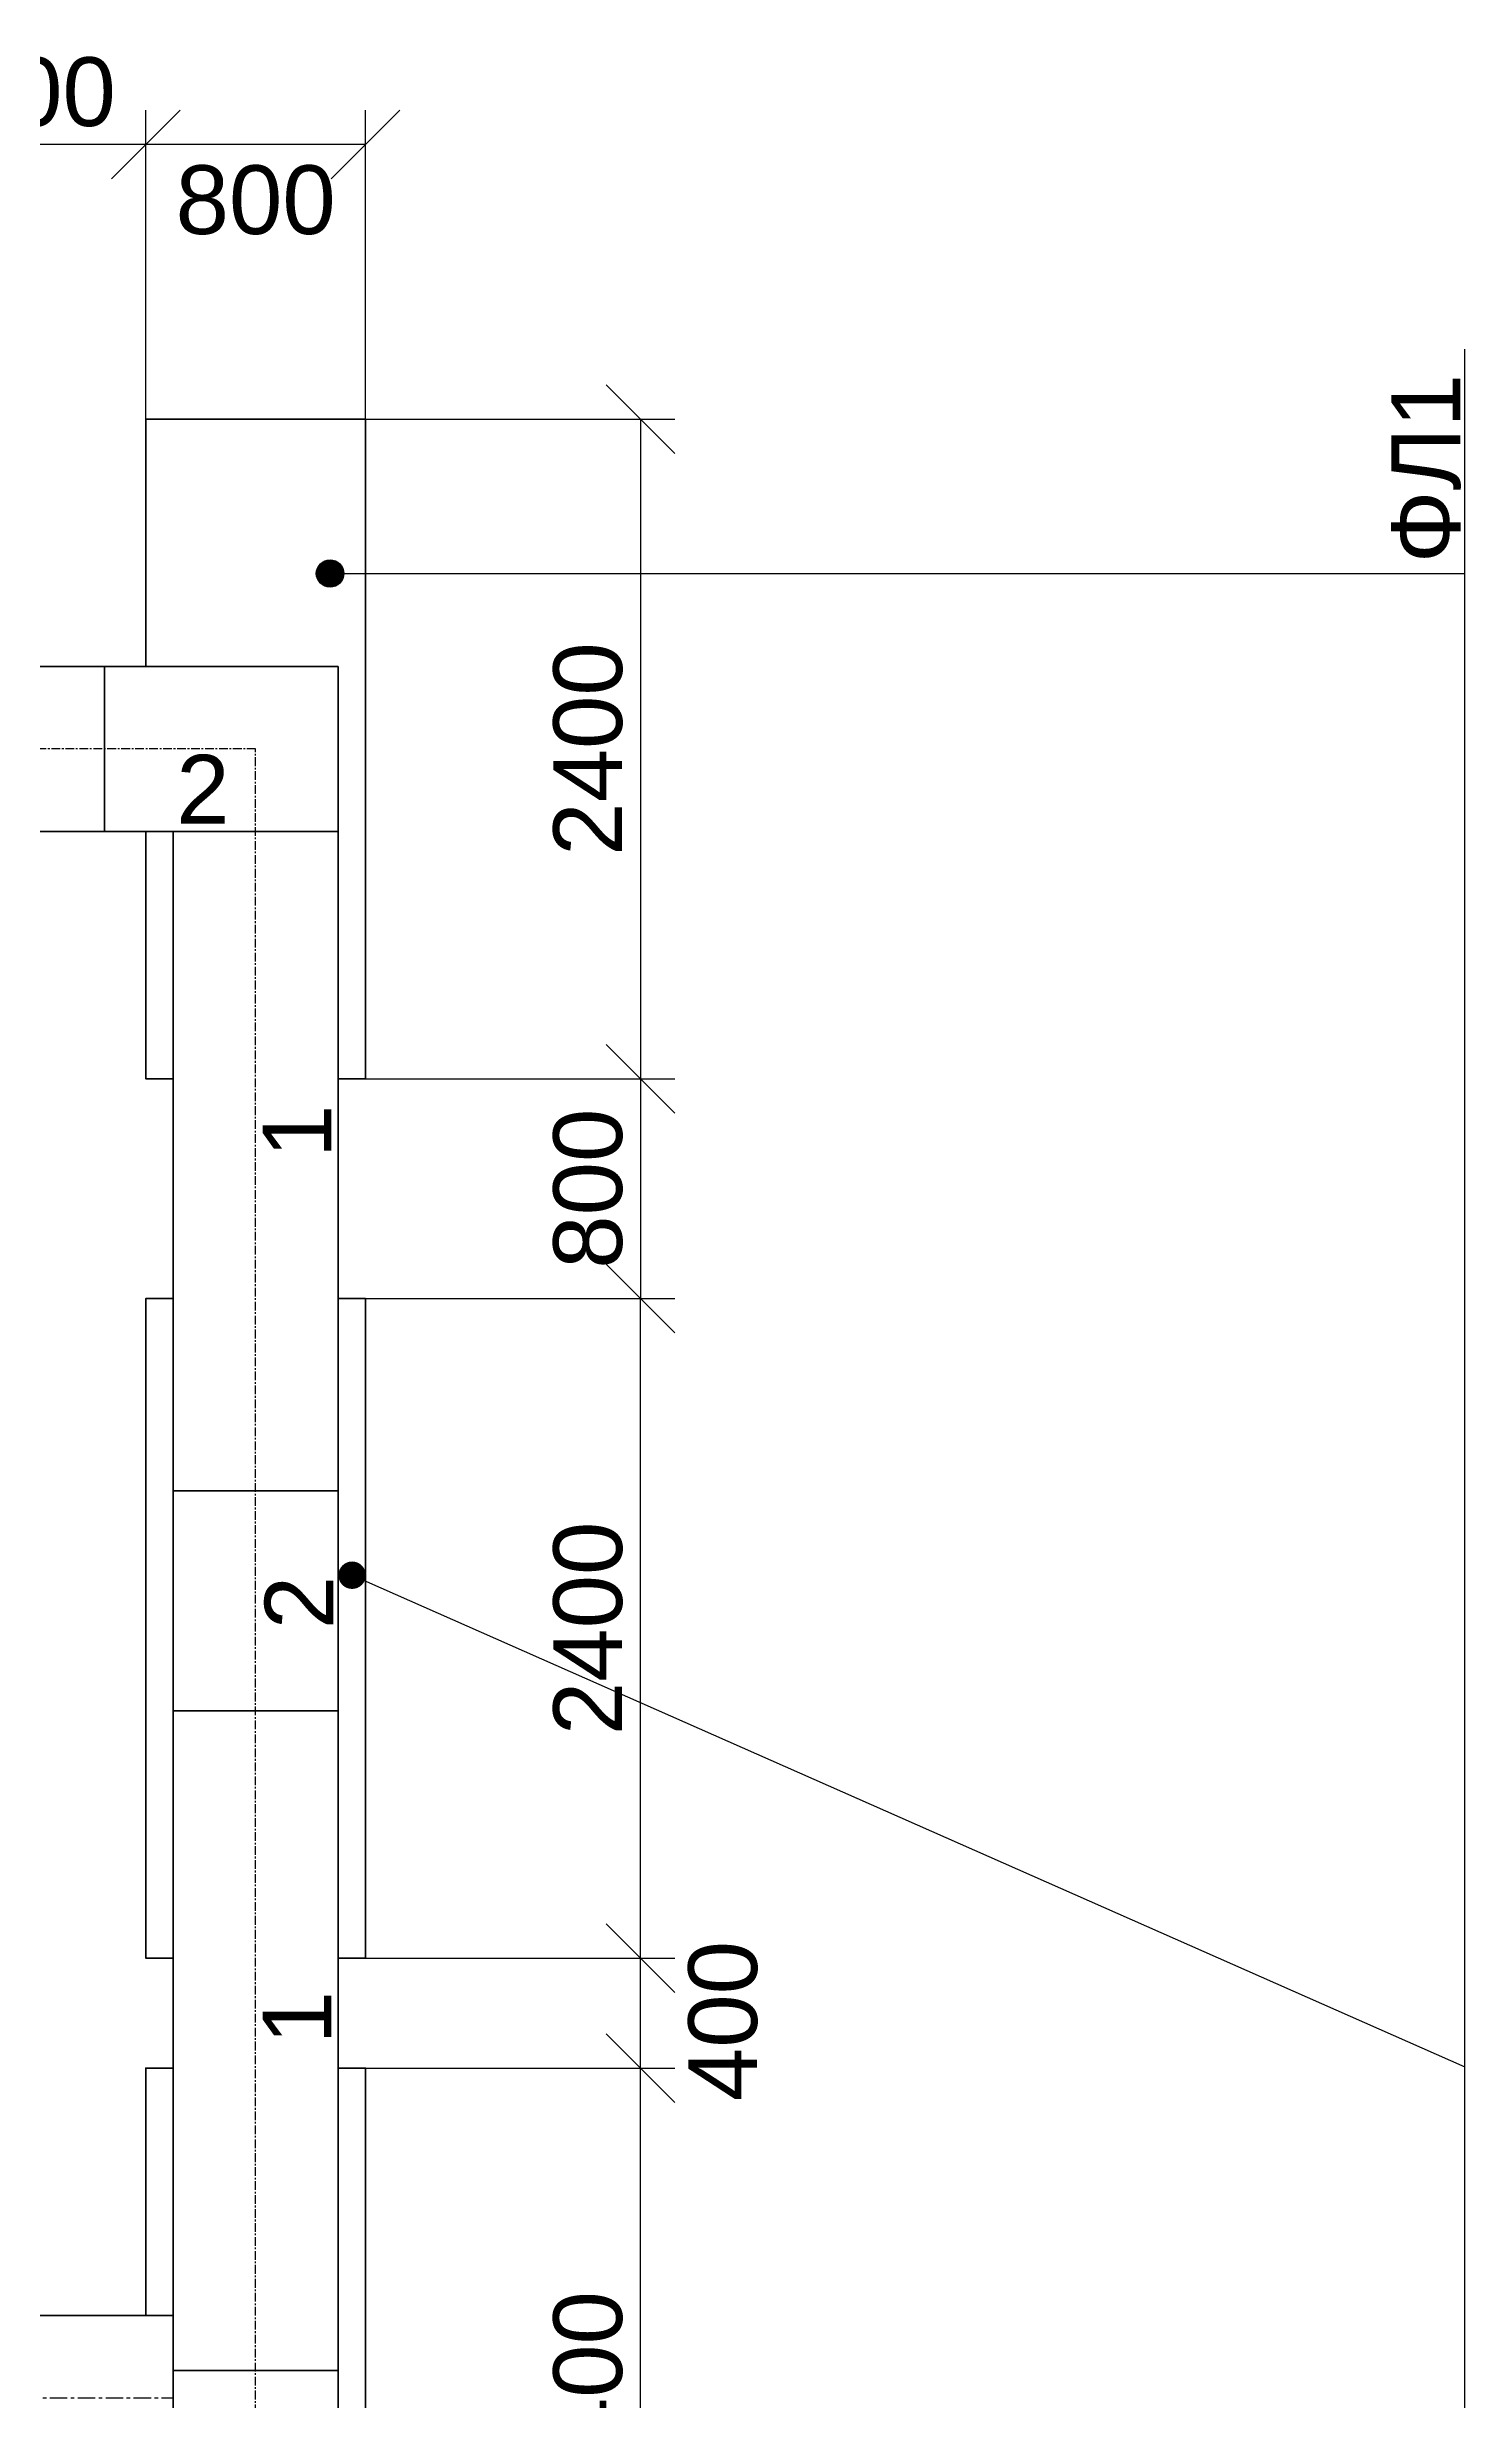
# Model space of a CAD drawing. Header units: millimetres. Extents: x -229914 to 856942, y -268655 to 87212.
# Drawn here: x 353591 to 358749, y -138922 to -130356 of the extents above; entities that cross this region are included whole.
import ezdxf

# ---------------------------------------------------------------- set-up
doc = ezdxf.new("R2010")
doc.units = ezdxf.units.MM
for name, pattern in [('DASHDOT_axis', [24, 20, -1.5, 1, -1.5]), ('осевая', [50.8, 31.75, -6.35, 6.35, -6.35]), ('осеваяX2', [101.6, 63.5, -12.7, 12.7, -12.7])]:
    doc.linetypes.add(name, pattern=pattern)
doc.layers.add('каменные и деревянные эл', color=7, linetype='Continuous', lineweight=60)
doc.layers.add('Ось', color=7, linetype='DASHDOT_axis', lineweight=25)
doc.styles.get("Standard").update_dxf_attribs({"font": 'arial.ttf'})
doc.styles.add('Аннотативный', font='arial.ttf')
doc.dimstyles.new('Копия Аннотативный', dxfattribs={"dimscale": 0, "dimtxt": 2.5, "dimasz": 2.5, "dimexe": 1.25, "dimexo": 0.625, "dimtad": 1, "dimtxsty": 'Аннотативный', "dimblk": 'OBLIQUE', "dimcen": 2.5, "dimadec": 0, "dimazin": 0, "dimtfac": 1, "dimtmove": 0, "dimatfit": 3, "dimldrblk": 'OBLIQUE', "dimfxl": 1, "dimarcsym": 0})

# ---------------------------------------------------------------- blocks, each defined once
blk = doc.blocks.new('_Oblique')
at = {"color": 0, "linetype": 'ByBlock', "lineweight": -2}
blk.add_line((-0.5, -0.5), (0.5, 0.5), dxfattribs=at)
blk = doc.blocks.new('*D148')
at = {"color": 0, "lineweight": -2, "transparency": 16777216}
for p, q in [((353149.5, -131969.1), (353149.5, -130585.3)), ((353949.5, -131947.3), (353949.5, -130585.3)), ((353949.5, -130710.3), (353149.5, -130710.3))]:
    blk.add_line(p, q, dxfattribs=at)
at = {"layer": 'Defpoints', "color": 0, "transparency": 16777216}
for p in [(353149.5, -130710.3), (353149.5, -132031.6), (353949.5, -132009.8)]:
    blk.add_point(p, dxfattribs=at)
at = {"color": 0, "lineweight": -2, "transparency": 16777216, "xscale": 250, "yscale": 250, "zscale": 250, "rotation": 180}
blk.add_blockref('_Oblique', (353149.5, -130710.3), dxfattribs=at)
at = {"color": 0, "lineweight": -2, "transparency": 16777216, "xscale": 250, "yscale": 250, "zscale": 250}
blk.add_blockref('_Oblique', (353949.5, -130710.3), dxfattribs=at)
at = {"color": 0, "transparency": 16777216, "insert": (353549.5, -130520.1), "char_height": 250, "attachment_point": 5, "style": 'Аннотативный'}
blk.add_mtext('800', dxfattribs=at)
blk = doc.blocks.new('*D149')
at = {"color": 0, "lineweight": -2, "transparency": 16777216}
for p, q in [((353949.5, -131947.3), (353949.5, -130585.3)), ((354749.5, -132001.9), (354749.5, -130585.3)), ((354749.5, -130710.3), (353949.5, -130710.3))]:
    blk.add_line(p, q, dxfattribs=at)
at = {"layer": 'Defpoints', "color": 0, "transparency": 16777216}
for p in [(353949.5, -130710.3), (353949.5, -132009.8), (354749.5, -132064.4)]:
    blk.add_point(p, dxfattribs=at)
at = {"color": 0, "lineweight": -2, "transparency": 16777216, "xscale": 250, "yscale": 250, "zscale": 250, "rotation": 180}
blk.add_blockref('_Oblique', (353949.5, -130710.3), dxfattribs=at)
at = {"color": 0, "lineweight": -2, "transparency": 16777216, "xscale": 250, "yscale": 250, "zscale": 250}
blk.add_blockref('_Oblique', (354749.5, -130710.3), dxfattribs=at)
at = {"color": 0, "transparency": 16777216, "insert": (354349.5, -130913.2), "char_height": 250, "attachment_point": 5, "style": 'Аннотативный'}
blk.add_mtext('800', dxfattribs=at)
blk = doc.blocks.new('*D183')
at = {"color": 0, "lineweight": -2, "transparency": 16777216}
for p, q in [((353149.5, -131969.1), (353149.5, -130585.3)), ((353949.5, -131947.3), (353949.5, -130585.3)), ((353949.5, -130710.3), (353149.5, -130710.3))]:
    blk.add_line(p, q, dxfattribs=at)
at = {"layer": 'Defpoints', "color": 0, "transparency": 16777216}
for p in [(353149.5, -130710.3), (353149.5, -132031.6), (353949.5, -132009.8)]:
    blk.add_point(p, dxfattribs=at)
at = {"color": 0, "lineweight": -2, "transparency": 16777216, "xscale": 250, "yscale": 250, "zscale": 250, "rotation": 180}
blk.add_blockref('_Oblique', (353149.5, -130710.3), dxfattribs=at)
at = {"color": 0, "lineweight": -2, "transparency": 16777216, "xscale": 250, "yscale": 250, "zscale": 250}
blk.add_blockref('_Oblique', (353949.5, -130710.3), dxfattribs=at)
at = {"color": 0, "transparency": 16777216, "insert": (353549.5, -130520.1), "char_height": 250, "attachment_point": 5, "style": 'Аннотативный'}
blk.add_mtext('800', dxfattribs=at)
blk = doc.blocks.new('*D184')
at = {"color": 0, "lineweight": -2, "transparency": 16777216}
for p, q in [((353949.5, -131947.3), (353949.5, -130585.3)), ((354749.5, -132001.9), (354749.5, -130585.3)), ((354749.5, -130710.3), (353949.5, -130710.3))]:
    blk.add_line(p, q, dxfattribs=at)
at = {"layer": 'Defpoints', "color": 0, "transparency": 16777216}
for p in [(353949.5, -130710.3), (353949.5, -132009.8), (354749.5, -132064.4)]:
    blk.add_point(p, dxfattribs=at)
at = {"color": 0, "lineweight": -2, "transparency": 16777216, "xscale": 250, "yscale": 250, "zscale": 250, "rotation": 180}
blk.add_blockref('_Oblique', (353949.5, -130710.3), dxfattribs=at)
at = {"color": 0, "lineweight": -2, "transparency": 16777216, "xscale": 250, "yscale": 250, "zscale": 250}
blk.add_blockref('_Oblique', (354749.5, -130710.3), dxfattribs=at)
at = {"color": 0, "transparency": 16777216, "insert": (354349.5, -130913.2), "char_height": 250, "attachment_point": 5, "style": 'Аннотативный'}
blk.add_mtext('800', dxfattribs=at)
blk = doc.blocks.new('*D270')
at = {"color": 0, "lineweight": -2, "transparency": 16777216}
for p, q in [((354650.3, -131710.3), (355874.5, -131710.3)), ((355749.5, -131710.3), (355749.5, -134110.3)), ((354712, -134110.3), (355874.5, -134110.3))]:
    blk.add_line(p, q, dxfattribs=at)
at = {"layer": 'Defpoints', "color": 0, "transparency": 16777216}
for p in [(354587.8, -131710.3), (354649.5, -134110.3), (355749.5, -134110.3)]:
    blk.add_point(p, dxfattribs=at)
at = {"color": 0, "lineweight": -2, "transparency": 16777216, "xscale": 250, "yscale": 250, "zscale": 250}
for p, rotation in [((355749.5, -131710.3), 90), ((355749.5, -134110.3), 270)]:
    blk.add_blockref('_Oblique', p, dxfattribs=dict(at, rotation=rotation))
at = {"color": 0, "transparency": 16777216, "insert": (355559.3, -132910.3), "char_height": 250, "attachment_point": 5, "rotation": 90, "style": 'Аннотативный'}
blk.add_mtext('2400', dxfattribs=at)
blk = doc.blocks.new('*D271')
at = {"color": 0, "lineweight": -2, "transparency": 16777216}
for p, q in [((354712, -134110.3), (355874.5, -134110.3)), ((355749.5, -134110.3), (355749.5, -134910.3)), ((354712, -134910.3), (355874.5, -134910.3))]:
    blk.add_line(p, q, dxfattribs=at)
at = {"layer": 'Defpoints', "color": 0, "transparency": 16777216}
for p in [(354649.5, -134110.3), (354649.5, -134910.3), (355749.5, -134910.3)]:
    blk.add_point(p, dxfattribs=at)
at = {"color": 0, "lineweight": -2, "transparency": 16777216, "xscale": 250, "yscale": 250, "zscale": 250}
for p, rotation in [((355749.5, -134110.3), 90), ((355749.5, -134910.3), 270)]:
    blk.add_blockref('_Oblique', p, dxfattribs=dict(at, rotation=rotation))
at = {"color": 0, "transparency": 16777216, "insert": (355559.3, -134510.3), "char_height": 250, "attachment_point": 5, "rotation": 90, "style": 'Аннотативный'}
blk.add_mtext('800', dxfattribs=at)
blk = doc.blocks.new('*D264')
at = {"color": 0, "lineweight": -2, "transparency": 16777216}
for p, q in [((354812, -134910.3), (355874.5, -134910.3)), ((355749.5, -137310.3), (355749.5, -134910.3)), ((354712, -137310.3), (355874.5, -137310.3))]:
    blk.add_line(p, q, dxfattribs=at)
at = {"layer": 'Defpoints', "color": 0, "transparency": 16777216}
for p in [(354749.5, -134910.3), (355749.5, -134910.3), (354649.5, -137310.3)]:
    blk.add_point(p, dxfattribs=at)
at = {"color": 0, "lineweight": -2, "transparency": 16777216, "xscale": 250, "yscale": 250, "zscale": 250}
for p, rotation in [((355749.5, -134910.3), 90), ((355749.5, -137310.3), 270)]:
    blk.add_blockref('_Oblique', p, dxfattribs=dict(at, rotation=rotation))
at = {"color": 0, "transparency": 16777216, "insert": (355559.3, -136110.3), "char_height": 250, "attachment_point": 5, "rotation": 90, "style": 'Аннотативный'}
blk.add_mtext('2400', dxfattribs=at)
blk = doc.blocks.new('*D265')
at = {"color": 0, "lineweight": -2, "transparency": 16777216}
for p, q in [((354712, -137310.3), (355874.5, -137310.3)), ((355749.5, -137710.3), (355749.5, -137310.3)), ((354712, -137710.3), (355874.5, -137710.3))]:
    blk.add_line(p, q, dxfattribs=at)
at = {"layer": 'Defpoints', "color": 0, "transparency": 16777216}
for p in [(354649.5, -137310.3), (355749.5, -137310.3), (354649.5, -137710.3)]:
    blk.add_point(p, dxfattribs=at)
at = {"color": 0, "lineweight": -2, "transparency": 16777216, "xscale": 250, "yscale": 250, "zscale": 250}
for p, rotation in [((355749.5, -137310.3), 90), ((355749.5, -137710.3), 270)]:
    blk.add_blockref('_Oblique', p, dxfattribs=dict(at, rotation=rotation))
at = {"color": 0, "transparency": 16777216, "insert": (356050.5, -137539.1), "char_height": 250, "attachment_point": 5, "rotation": 90, "style": 'Аннотативный'}
blk.add_mtext('400', dxfattribs=at)
blk = doc.blocks.new('*D266')
at = {"color": 0, "lineweight": -2, "transparency": 16777216}
for p, q in [((354712, -137710.3), (355874.5, -137710.3)), ((355749.5, -140110.3), (355749.5, -137710.3)), ((354712, -140110.3), (355874.5, -140110.3))]:
    blk.add_line(p, q, dxfattribs=at)
at = {"layer": 'Defpoints', "color": 0, "transparency": 16777216}
for p in [(354649.5, -137710.3), (355749.5, -137710.3), (354649.5, -140110.3)]:
    blk.add_point(p, dxfattribs=at)
at = {"color": 0, "lineweight": -2, "transparency": 16777216, "xscale": 250, "yscale": 250, "zscale": 250}
for p, rotation in [((355749.5, -137710.3), 90), ((355749.5, -140110.3), 270)]:
    blk.add_blockref('_Oblique', p, dxfattribs=dict(at, rotation=rotation))
at = {"color": 0, "transparency": 16777216, "insert": (355559.3, -138910.3), "char_height": 250, "attachment_point": 5, "rotation": 90, "style": 'Аннотативный'}
blk.add_mtext('2400', dxfattribs=at)

msp = doc.modelspace()

# ---------------------------------------------------------------- hatches: boundary and pattern name
h = msp.add_hatch(color=256)
h.dxf.hatch_style = 1
h.paths.add_polyline_path([(354670.22892, -132271.66316, 1), (354570.22892, -132271.66316, 1)])
h = msp.add_hatch(color=256)
h.dxf.hatch_style = 1
h.paths.add_polyline_path([(354650.42396, -135916.8789, -1), (354750.42396, -135916.8789, -1)])

# ---------------------------------------------------------------- linework, layer by layer
for p, q in [((358748.6678, -143764.69209), (358749.47859, -131455.1867)), ((354620.22892, -132271.66316), (358749.47859, -132271.66316)), ((354700.42396, -135916.8789), (358749.47859, -137706.18061))]:
    msp.add_line(p, q)
at = {"linetype": 'осеваяX2'}
msp.add_line((337649.47859, -138910.26154), (354049.47859, -138910.26154), dxfattribs=at)
msp.add_circle((354620.22892, -132271.66316), 50)
at = {"layer": 'каменные и деревянные эл', "lineweight": 60}
for p, q in [((337049.47859, -132610.26154), (354649.47859, -132610.26154)), ((353799.47859, -133210.26154), (353799.47859, -132610.26154)), ((354649.47859, -132610.26154), (354649.47859, -145210.26154)), ((337049.47859, -133210.26154), (354649.47859, -133210.26154)), ((354049.47859, -133210.26154), (354049.47859, -145210.26154)), ((354649.47859, -135610.26154), (354049.47859, -135610.26154)), ((354649.47859, -136410.26154), (354049.47859, -136410.26154)), ((337649.47859, -138610.26154), (354049.47859, -138610.26154)), ((354649.47859, -138810.26154), (354049.47859, -138810.26154))]:
    msp.add_line(p, q, dxfattribs=at)
at = {"layer": 'каменные и деревянные эл'}
for points in [[(354649.47859, -134110.26154), (354749.47859, -134110.26154), (354749.47859, -131710.26154), (353949.47859, -131710.26154), (353949.47859, -132610.26154)], [(354049.47859, -134110.26154), (353949.47859, -134110.26154), (353949.47859, -133210.26154)]]:
    msp.add_lwpolyline(points, dxfattribs=at)
at = {"layer": 'каменные и деревянные эл', "lineweight": 60}
for points in [[(354049.47859, -134910.26154), (353949.47859, -134910.26154), (353949.47859, -135810.26154), (353949.47859, -137310.26154), (354049.47859, -137310.26154)], [(354649.47859, -137310.26154), (354749.47859, -137310.26154), (354749.47859, -134910.26154), (354649.47859, -134910.26154)], [(354049.47859, -137710.26154), (353949.47859, -137710.26154), (353949.47859, -138610.26154)], [(354649.47859, -140110.26154), (354749.47859, -140110.26154), (354749.47859, -137710.26154), (354649.47859, -137710.26154)]]:
    msp.add_lwpolyline(points, dxfattribs=at)
at = {"layer": 'Ось', "linetype": 'осевая', "lineweight": 25}
msp.add_lwpolyline([(337349.47859, -132910.26154), (337349.47859, -144910.26154), (354349.47859, -144910.26154), (354349.47859, -132910.26154)], close=True, dxfattribs=at)

# ---------------------------------------------------------------- texts
at = {"lineweight": 25, "char_height": 250, "rotation": 90}
for s, insert, attachment_point in [('\\pxa0.66667,sm1.07917;ФЛ1', (358735.12542, -131546.01257), 9), ('\\pxa0.66667,sm1.07917;1', (354375.29439, -134204.14227), 3), ('\\pxa0.66667,sm1.07917;2', (354382.57746, -135919.47932), 3), ('\\pxa0.66667,sm1.07917;1', (354375.29439, -137430.12304), 3)]:
    msp.add_mtext_dynamic_manual_height_columns(s, width=110.1427955, gutter_width=1250, heights=[0], dxfattribs=dict(at, insert=insert, attachment_point=attachment_point))
at = {"lineweight": 25, "insert": (354254.84601, -132931.73002), "char_height": 250, "attachment_point": 3}
msp.add_mtext_dynamic_manual_height_columns('\\pxa0.66667,sm1.07917;2', width=110.1427955, gutter_width=1250, heights=[0], dxfattribs=at)

# ---------------------------------------------------------------- dimensions: what is measured, and where the dimension line sits
for picture in ['*D148', '*D183']:
    dim = msp.add_linear_dim(base=(353149.47859, -130710.26154), p1=(353949.47859, -132009.79677), p2=(353149.47859, -132031.63767), dimstyle='Копия Аннотативный')
    dim.commit()
    dim.dimension.update_dxf_attribs({"geometry": picture, "text_midpoint": (353549.47859, -130520.11829)})
for picture in ['*D149', '*D184']:
    dim = msp.add_linear_dim(base=(353949.47859, -130710.26154), p1=(354749.47859, -132064.39902), p2=(353949.47859, -132009.79677), dimstyle='Копия Аннотативный', override={"dimtmove": 2})
    dim.commit()
    dim.dimension.update_dxf_attribs({"geometry": picture, "text_midpoint": (354349.47859, -130913.17255), "dimtype": 160})
for base, p1, p2, picture, middle in [((355749.47859, -134110.26154), (354587.77384, -131710.26154), (354649.47859, -134110.26154), '*D270', (355559.33534, -132910.26154)), ((355749.47859, -134910.26154), (354649.47859, -134110.26154), (354649.47859, -134910.26154), '*D271', (355559.33534, -134510.26154)), ((355749.47859, -134910.26154), (354649.47859, -137310.26154), (354749.47859, -134910.26154), '*D264', (355559.33534, -136110.26154)), ((355749.47859, -137710.26154), (354649.47859, -140110.26154), (354649.47859, -137710.26154), '*D266', (355559.33534, -138910.26154))]:
    dim = msp.add_linear_dim(base=base, p1=p1, p2=p2, angle=90, dimstyle='Копия Аннотативный')
    dim.commit()
    dim.dimension.update_dxf_attribs({"geometry": picture, "text_midpoint": middle})
dim = msp.add_linear_dim(base=(355749.47859, -137310.26154), p1=(354649.47859, -137710.26154), p2=(354649.47859, -137310.26154), angle=90, dimstyle='Копия Аннотативный', override={"dimtmove": 2})
dim.commit()
dim.dimension.update_dxf_attribs({"geometry": '*D265', "text_midpoint": (356050.5427, -137539.12001), "dimtype": 160})

doc.saveas('drawing.dxf')
